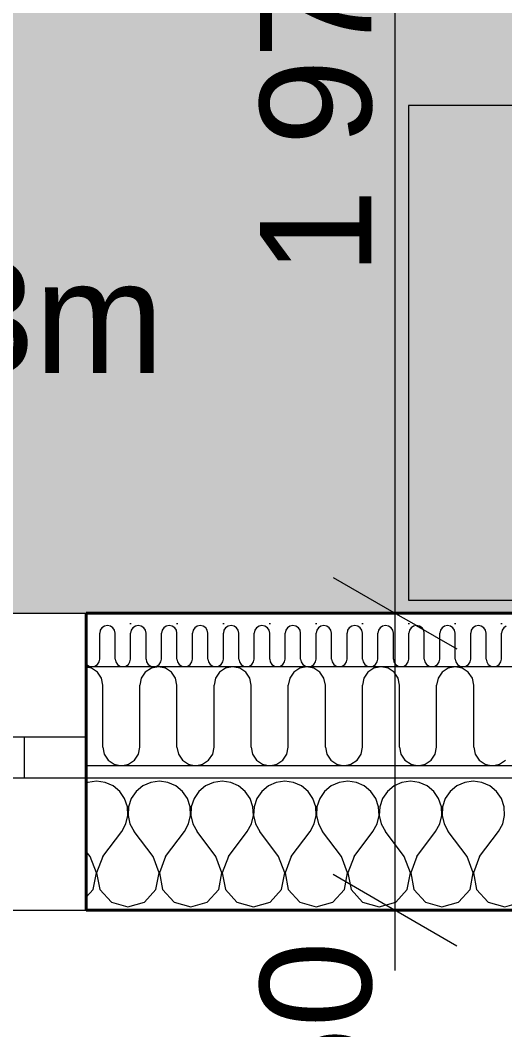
# Model space of a CAD drawing. Header units: millimetres. Extents: x -3100 to 17162, y -19566 to 10100.
# Drawn here: x 12860 to 13448, y -9605 to -8381 of the extents above; entities that cross this region are included whole.
import ezdxf
from ezdxf.enums import TextEntityAlignment as Align

# ---------------------------------------------------------------- set-up
doc = ezdxf.new("R2010")
doc.units = ezdxf.units.MM
doc.header["$MEASUREMENT"] = 0
doc.linetypes.add('Wipeout_Contour', pattern=[1000, 0, -1000])
for name, color, linetype in [('Interiér - sanita a zařízení', 7, 'Continuous'), ('Konstrukce - morfy', 7, 'Continuous'), ('Konstrukce - svislé nosné', 7, 'Continuous'), ('Konstrukce – Dělicí čáry vrstev', 7, 'Continuous'), ('Kóty - SP', 7, 'Continuous'), ('Otvory – Okna', 7, 'Continuous'), ('Výplně – Řezové', 7, 'Continuous'), ('Zóny', 7, 'Continuous')]:
    doc.layers.add(name, color=color, linetype=linetype)
doc.styles.add('GENEROVANÝ_STYL_1', font='Arial.ttf')
doc.dimstyles.new('GENEROVANÝ_STYL__1', dxfattribs={"dimtxt": 134.999996, "dimasz": 114, "dimexe": 0.18, "dimexo": 0.0625, "dimgap": 0, "dimtad": 1, "dimtih": 1, "dimtoh": 1, "dimdec": 0, "dimzin": 0, "dimdsep": 46, "dimtxsty": 'GENEROVANÝ_STYL_1', "dimblk": 'ARROWHEAD_2', "dimblk1": 'ARROWHEAD_2', "dimblk2": 'ARROWHEAD_2', "dimcen": 0.09, "dimse1": 1, "dimse2": 1, "dimclrd": 256, "dimclre": 256, "dimclrt": 256, "dimazin": 0, "dimtfac": 1, "dimtdec": 4, "dimtmove": 0, "dimatfit": 3, "dimfxl": 1, "dimtolj": 1, "dimtzin": 0, "dimarcsym": 0})
doc.dimstyles.new('GENEROVANÝ_STYL__2', dxfattribs={"dimtxt": 134.999996, "dimasz": 114, "dimexe": 0.18, "dimexo": 0.0625, "dimgap": 0, "dimtad": 1, "dimdec": 0, "dimzin": 0, "dimdsep": 46, "dimtxsty": 'GENEROVANÝ_STYL_1', "dimblk": 'ARROWHEAD_2', "dimblk1": 'ARROWHEAD_2', "dimblk2": 'ARROWHEAD_2', "dimcen": 0.09, "dimse1": 1, "dimse2": 1, "dimclrd": 256, "dimclre": 256, "dimclrt": 256, "dimazin": 0, "dimtfac": 1, "dimtdec": 4, "dimtmove": 0, "dimatfit": 3, "dimfxl": 1, "dimtolj": 1, "dimtzin": 0, "dimarcsym": 0})
doc.dimstyles.new('GENEROVANÝ_STYL__3', dxfattribs={"dimtxt": 134.999996, "dimasz": 114, "dimexe": 0.18, "dimexo": 0.0625, "dimgap": 0, "dimtad": 1, "dimdec": 0, "dimzin": 0, "dimdsep": 46, "dimtxsty": 'GENEROVANÝ_STYL_1', "dimblk": 'ARROWHEAD_2', "dimblk1": 'ARROWHEAD_2', "dimblk2": 'ARROWHEAD_2', "dimcen": 0.09, "dimse1": 1, "dimse2": 1, "dimclrd": 256, "dimclre": 256, "dimclrt": 256, "dimazin": 0, "dimtfac": 1, "dimtdec": 4, "dimtmove": 2, "dimatfit": 3, "dimfxl": 1, "dimtolj": 1, "dimtzin": 0, "dimarcsym": 0})
pattern_1 = [(0, (0, 0), (0, 56.25), [0, -56.25])]

# ---------------------------------------------------------------- blocks, each defined once
blk = doc.blocks.new('Technická místnost_1.02_2', base_point=(13775.8, -6808.8))
at = {"layer": 'Zóny', "linetype": 'Continuous', "lineweight": 0, "true_color": 0xffffff}
blk.add_hatch(color=7, dxfattribs=at).paths.add_polyline_path([(12000, -9100), (14100, -9100), (14100, -7130), (12000, -7130)])
blk = doc.blocks.new('Pračka 27_3')
at = {"layer": 'Interiér - sanita a zařízení', "color": 253, "linetype": 'Continuous', "lineweight": 13, "true_color": 0xa8a8a8, "flags": 128}
blk.add_lwpolyline([(-300, 0), (-300, -769), (300, -769), (300, 0)], close=True, dxfattribs=at)
at = {"layer": 'Interiér - sanita a zařízení', "color": 146, "lineweight": 13, "true_color": 0x1a4f6e, "style": 'GENEROVANÝ_STYL_1'}
blk.add_attdef('stDisplayText', text='', height=120, rotation=90, dxfattribs=at).set_placement((0, -385.7), align=Align.MIDDLE_CENTER)
blk = doc.blocks.new('*X100')
at = {"layer": 'Výplně – Řezové', "color": 53, "linetype": 'Continuous', "lineweight": 13, "true_color": 0xeccf4f}
for p, q in [((12957, -9120.8), (12956.3, -9124.4)), ((12959, -9117.7), (12957, -9120.8)), ((12962, -9115.7), (12959, -9117.7)), ((12965.6, -9115), (12962, -9115.7)), ((12969.2, -9115.7), (12965.6, -9115)), ((12972.3, -9117.7), (12969.2, -9115.7)), ((12974.3, -9120.8), (12972.3, -9117.7)), ((12975, -9124.4), (12974.3, -9120.8)), ((12994.5, -9120.8), (12993.8, -9124.4)), ((12996.5, -9117.7), (12994.5, -9120.8)), ((12999.5, -9115.7), (12996.5, -9117.7)), ((13003.1, -9115), (12999.5, -9115.7)), ((13006.7, -9115.7), (13003.1, -9115)), ((13009.8, -9117.7), (13006.7, -9115.7)), ((13011.8, -9120.8), (13009.8, -9117.7)), ((13012.5, -9124.4), (13011.8, -9120.8)), ((13032, -9120.8), (13031.3, -9124.4)), ((13034, -9117.7), (13032, -9120.8)), ((13037, -9115.7), (13034, -9117.7)), ((13040.6, -9115), (13037, -9115.7)), ((13044.2, -9115.7), (13040.6, -9115)), ((13047.3, -9117.7), (13044.2, -9115.7)), ((13049.3, -9120.8), (13047.3, -9117.7)), ((13050, -9124.4), (13049.3, -9120.8)), ((13069.5, -9120.8), (13068.8, -9124.4)), ((13071.5, -9117.7), (13069.5, -9120.8)), ((13074.5, -9115.7), (13071.5, -9117.7)), ((13078.1, -9115), (13074.5, -9115.7)), ((13081.7, -9115.7), (13078.1, -9115)), ((13084.8, -9117.7), (13081.7, -9115.7)), ((13086.8, -9120.8), (13084.8, -9117.7)), ((13087.5, -9124.4), (13086.8, -9120.8)), ((13107, -9120.8), (13106.3, -9124.4)), ((13109, -9117.7), (13107, -9120.8)), ((13112, -9115.7), (13109, -9117.7)), ((13115.6, -9115), (13112, -9115.7)), ((13119.2, -9115.7), (13115.6, -9115)), ((13122.3, -9117.7), (13119.2, -9115.7)), ((13124.3, -9120.8), (13122.3, -9117.7)), ((13125, -9124.4), (13124.3, -9120.8)), ((13144.5, -9120.8), (13143.8, -9124.4)), ((13146.5, -9117.7), (13144.5, -9120.8)), ((13149.5, -9115.7), (13146.5, -9117.7)), ((13153.1, -9115), (13149.5, -9115.7)), ((13156.7, -9115.7), (13153.1, -9115)), ((13159.8, -9117.7), (13156.7, -9115.7)), ((13161.8, -9120.8), (13159.8, -9117.7)), ((13162.5, -9124.4), (13161.8, -9120.8)), ((13182, -9120.8), (13181.3, -9124.4)), ((13184, -9117.7), (13182, -9120.8)), ((13187, -9115.7), (13184, -9117.7)), ((13190.6, -9115), (13187, -9115.7)), ((13194.2, -9115.7), (13190.6, -9115)), ((13197.3, -9117.7), (13194.2, -9115.7)), ((13199.3, -9120.8), (13197.3, -9117.7)), ((13200, -9124.4), (13199.3, -9120.8)), ((13219.5, -9120.8), (13218.8, -9124.4)), ((13221.5, -9117.7), (13219.5, -9120.8)), ((13224.5, -9115.7), (13221.5, -9117.7)), ((13228.1, -9115), (13224.5, -9115.7)), ((13231.7, -9115.7), (13228.1, -9115)), ((13234.8, -9117.7), (13231.7, -9115.7)), ((13236.8, -9120.8), (13234.8, -9117.7)), ((13237.5, -9124.4), (13236.8, -9120.8)), ((13257, -9120.8), (13256.3, -9124.4)), ((13259, -9117.7), (13257, -9120.8)), ((13262, -9115.7), (13259, -9117.7)), ((13265.6, -9115), (13262, -9115.7)), ((13269.2, -9115.7), (13265.6, -9115)), ((13272.3, -9117.7), (13269.2, -9115.7)), ((13274.3, -9120.8), (13272.3, -9117.7)), ((13275, -9124.4), (13274.3, -9120.8)), ((13294.5, -9120.8), (13293.8, -9124.4)), ((13296.5, -9117.7), (13294.5, -9120.8)), ((13299.5, -9115.7), (13296.5, -9117.7)), ((13303.1, -9115), (13299.5, -9115.7)), ((13306.7, -9115.7), (13303.1, -9115)), ((13309.8, -9117.7), (13306.7, -9115.7)), ((13311.8, -9120.8), (13309.8, -9117.7)), ((13312.5, -9124.4), (13311.8, -9120.8)), ((13332, -9120.8), (13331.3, -9124.4)), ((13334, -9117.7), (13332, -9120.8)), ((13337, -9115.7), (13334, -9117.7)), ((13340.6, -9115), (13337, -9115.7)), ((13344.2, -9115.7), (13340.6, -9115)), ((13347.3, -9117.7), (13344.2, -9115.7)), ((13349.3, -9120.8), (13347.3, -9117.7)), ((13350, -9124.4), (13349.3, -9120.8)), ((13369.5, -9120.8), (13368.8, -9124.4)), ((13371.5, -9117.7), (13369.5, -9120.8)), ((13374.5, -9115.7), (13371.5, -9117.7)), ((13378.1, -9115), (13374.5, -9115.7)), ((13381.7, -9115.7), (13378.1, -9115)), ((13384.8, -9117.7), (13381.7, -9115.7)), ((13386.8, -9120.8), (13384.8, -9117.7)), ((13387.5, -9124.4), (13386.8, -9120.8)), ((13407, -9120.8), (13406.3, -9124.4)), ((13409, -9117.7), (13407, -9120.8)), ((13412, -9115.7), (13409, -9117.7)), ((13415.6, -9115), (13412, -9115.7)), ((13419.2, -9115.7), (13415.6, -9115)), ((13422.3, -9117.7), (13419.2, -9115.7)), ((13424.3, -9120.8), (13422.3, -9117.7)), ((13425, -9124.4), (13424.3, -9120.8)), ((13444.5, -9120.8), (13443.8, -9124.4)), ((13446.5, -9117.7), (13444.5, -9120.8)), ((13449.5, -9115.7), (13446.5, -9117.7)), ((12956.3, -9155.6), (12956.3, -9124.4)), ((12975, -9155.6), (12975, -9124.4)), ((12993.8, -9155.6), (12993.8, -9124.4)), ((13012.5, -9155.6), (13012.5, -9124.4)), ((13031.3, -9155.6), (13031.3, -9124.4)), ((13050, -9155.6), (13050, -9124.4)), ((13068.8, -9155.6), (13068.8, -9124.4)), ((13087.5, -9155.6), (13087.5, -9124.4)), ((13106.3, -9155.6), (13106.3, -9124.4)), ((13125, -9155.6), (13125, -9124.4)), ((13143.8, -9155.6), (13143.8, -9124.4)), ((13162.5, -9155.6), (13162.5, -9124.4)), ((13181.3, -9155.6), (13181.3, -9124.4)), ((13200, -9155.6), (13200, -9124.4)), ((13218.8, -9155.6), (13218.8, -9124.4)), ((13237.5, -9155.6), (13237.5, -9124.4)), ((13256.3, -9155.6), (13256.3, -9124.4)), ((13275, -9155.6), (13275, -9124.4)), ((13293.8, -9155.6), (13293.8, -9124.4)), ((13312.5, -9155.6), (13312.5, -9124.4)), ((13331.3, -9155.6), (13331.3, -9124.4)), ((13350, -9155.6), (13350, -9124.4)), ((13368.8, -9155.6), (13368.8, -9124.4)), ((13387.5, -9155.6), (13387.5, -9124.4)), ((13406.3, -9155.6), (13406.3, -9124.4)), ((13425, -9155.6), (13425, -9124.4)), ((13443.8, -9155.6), (13443.8, -9124.4)), ((12955.5, -9159.2), (12956.3, -9155.6)), ((12975, -9155.6), (12975.7, -9159.2)), ((12993, -9159.2), (12993.8, -9155.6)), ((13012.5, -9155.6), (13013.2, -9159.2)), ((13030.5, -9159.2), (13031.3, -9155.6)), ((13050, -9155.6), (13050.7, -9159.2)), ((13068, -9159.2), (13068.8, -9155.6)), ((13087.5, -9155.6), (13088.2, -9159.2)), ((13105.5, -9159.2), (13106.3, -9155.6)), ((13125, -9155.6), (13125.7, -9159.2)), ((13143, -9159.2), (13143.8, -9155.6)), ((13162.5, -9155.6), (13163.2, -9159.2)), ((13180.5, -9159.2), (13181.3, -9155.6)), ((13200, -9155.6), (13200.7, -9159.2)), ((13218, -9159.2), (13218.8, -9155.6)), ((13237.5, -9155.6), (13238.2, -9159.2)), ((13255.5, -9159.2), (13256.3, -9155.6)), ((13275, -9155.6), (13275.7, -9159.2)), ((13293, -9159.2), (13293.8, -9155.6)), ((13312.5, -9155.6), (13313.2, -9159.2)), ((13330.5, -9159.2), (13331.3, -9155.6)), ((13350, -9155.6), (13350.7, -9159.2)), ((13368, -9159.2), (13368.8, -9155.6)), ((13387.5, -9155.6), (13388.2, -9159.2)), ((13405.5, -9159.2), (13406.3, -9155.6)), ((13425, -9155.6), (13425.7, -9159.2)), ((13443, -9159.2), (13443.8, -9155.6)), ((12940, -9161.9), (12940.2, -9162.3)), ((12940.2, -9162.3), (12943.3, -9164.3)), ((12943.3, -9164.3), (12946.9, -9165)), ((12946.9, -9165), (12950.5, -9164.3)), ((12950.5, -9164.3), (12953.5, -9162.3)), ((12953.5, -9162.3), (12955.5, -9159.2)), ((12975.7, -9159.2), (12977.7, -9162.3)), ((12977.7, -9162.3), (12980.8, -9164.3)), ((12980.8, -9164.3), (12984.4, -9165)), ((12984.4, -9165), (12988, -9164.3)), ((12988, -9164.3), (12991, -9162.3)), ((12991, -9162.3), (12993, -9159.2)), ((13013.2, -9159.2), (13015.2, -9162.3)), ((13015.2, -9162.3), (13018.3, -9164.3)), ((13018.3, -9164.3), (13021.9, -9165)), ((13021.9, -9165), (13025.5, -9164.3)), ((13025.5, -9164.3), (13028.5, -9162.3)), ((13028.5, -9162.3), (13030.5, -9159.2)), ((13050.7, -9159.2), (13052.7, -9162.3)), ((13052.7, -9162.3), (13055.8, -9164.3)), ((13055.8, -9164.3), (13059.4, -9165)), ((13059.4, -9165), (13063, -9164.3)), ((13063, -9164.3), (13066, -9162.3)), ((13066, -9162.3), (13068, -9159.2)), ((13088.2, -9159.2), (13090.2, -9162.3)), ((13090.2, -9162.3), (13093.3, -9164.3)), ((13093.3, -9164.3), (13096.9, -9165)), ((13096.9, -9165), (13100.5, -9164.3)), ((13100.5, -9164.3), (13103.5, -9162.3)), ((13103.5, -9162.3), (13105.5, -9159.2)), ((13125.7, -9159.2), (13127.7, -9162.3)), ((13127.7, -9162.3), (13130.8, -9164.3)), ((13130.8, -9164.3), (13134.4, -9165)), ((13134.4, -9165), (13138, -9164.3)), ((13138, -9164.3), (13141, -9162.3)), ((13141, -9162.3), (13143, -9159.2)), ((13163.2, -9159.2), (13165.2, -9162.3)), ((13165.2, -9162.3), (13168.3, -9164.3)), ((13168.3, -9164.3), (13171.9, -9165)), ((13171.9, -9165), (13175.5, -9164.3)), ((13175.5, -9164.3), (13178.5, -9162.3)), ((13178.5, -9162.3), (13180.5, -9159.2)), ((13200.7, -9159.2), (13202.7, -9162.3)), ((13202.7, -9162.3), (13205.8, -9164.3)), ((13205.8, -9164.3), (13209.4, -9165)), ((13209.4, -9165), (13213, -9164.3)), ((13213, -9164.3), (13216, -9162.3)), ((13216, -9162.3), (13218, -9159.2)), ((13238.2, -9159.2), (13240.2, -9162.3)), ((13240.2, -9162.3), (13243.3, -9164.3)), ((13243.3, -9164.3), (13246.9, -9165)), ((13246.9, -9165), (13250.5, -9164.3)), ((13250.5, -9164.3), (13253.5, -9162.3)), ((13253.5, -9162.3), (13255.5, -9159.2)), ((13275.7, -9159.2), (13277.7, -9162.3)), ((13277.7, -9162.3), (13280.8, -9164.3)), ((13280.8, -9164.3), (13284.4, -9165)), ((13284.4, -9165), (13288, -9164.3)), ((13288, -9164.3), (13291, -9162.3)), ((13291, -9162.3), (13293, -9159.2)), ((13313.2, -9159.2), (13315.2, -9162.3)), ((13315.2, -9162.3), (13318.3, -9164.3)), ((13318.3, -9164.3), (13321.9, -9165)), ((13321.9, -9165), (13325.5, -9164.3)), ((13325.5, -9164.3), (13328.5, -9162.3)), ((13328.5, -9162.3), (13330.5, -9159.2)), ((13350.7, -9159.2), (13352.7, -9162.3)), ((13352.7, -9162.3), (13355.8, -9164.3)), ((13355.8, -9164.3), (13359.4, -9165)), ((13359.4, -9165), (13363, -9164.3)), ((13363, -9164.3), (13366, -9162.3)), ((13366, -9162.3), (13368, -9159.2)), ((13388.2, -9159.2), (13390.2, -9162.3)), ((13390.2, -9162.3), (13393.3, -9164.3)), ((13393.3, -9164.3), (13396.9, -9165)), ((13396.9, -9165), (13400.5, -9164.3)), ((13400.5, -9164.3), (13403.5, -9162.3)), ((13403.5, -9162.3), (13405.5, -9159.2)), ((13425.7, -9159.2), (13427.7, -9162.3)), ((13427.7, -9162.3), (13430.8, -9164.3)), ((13430.8, -9164.3), (13434.4, -9165)), ((13434.4, -9165), (13438, -9164.3)), ((13438, -9164.3), (13441, -9162.3)), ((13441, -9162.3), (13443, -9159.2))]:
    blk.add_line(p, q, dxfattribs=at)
blk = doc.blocks.new('*X103')
at = {"layer": 'Výplně – Řezové', "color": 53, "linetype": 'Continuous', "lineweight": 13, "true_color": 0xeccf4f}
for p, q in [((12946.1, -9166.7), (12940, -9165.5)), ((12953.4, -9171.6), (12946.1, -9166.7)), ((13018.9, -9166.7), (13011.6, -9171.6)), ((13027.5, -9165), (13018.9, -9166.7)), ((13036.1, -9166.7), (13027.5, -9165)), ((13043.4, -9171.6), (13036.1, -9166.7)), ((13108.9, -9166.7), (13101.6, -9171.6)), ((13117.5, -9165), (13108.9, -9166.7)), ((13126.1, -9166.7), (13117.5, -9165)), ((13133.4, -9171.6), (13126.1, -9166.7)), ((13198.9, -9166.7), (13191.6, -9171.6)), ((13207.5, -9165), (13198.9, -9166.7)), ((13216.1, -9166.7), (13207.5, -9165)), ((13223.4, -9171.6), (13216.1, -9166.7)), ((13288.9, -9166.7), (13281.6, -9171.6)), ((13297.5, -9165), (13288.9, -9166.7)), ((13306.1, -9166.7), (13297.5, -9165)), ((13313.4, -9171.6), (13306.1, -9166.7)), ((13378.9, -9166.7), (13371.6, -9171.6)), ((13387.5, -9165), (13378.9, -9166.7)), ((13396.1, -9166.7), (13387.5, -9165)), ((13403.4, -9171.6), (13396.1, -9166.7)), ((12958.3, -9178.9), (12953.4, -9171.6)), ((12960, -9187.5), (12958.3, -9178.9)), ((13006.7, -9178.9), (13005, -9187.5)), ((13011.6, -9171.6), (13006.7, -9178.9)), ((13048.3, -9178.9), (13043.4, -9171.6)), ((13050, -9187.5), (13048.3, -9178.9)), ((13096.7, -9178.9), (13095, -9187.5)), ((13101.6, -9171.6), (13096.7, -9178.9)), ((13138.3, -9178.9), (13133.4, -9171.6)), ((13140, -9187.5), (13138.3, -9178.9)), ((13186.7, -9178.9), (13185, -9187.5)), ((13191.6, -9171.6), (13186.7, -9178.9)), ((13228.3, -9178.9), (13223.4, -9171.6)), ((13230, -9187.5), (13228.3, -9178.9)), ((13276.7, -9178.9), (13275, -9187.5)), ((13281.6, -9171.6), (13276.7, -9178.9)), ((13318.3, -9178.9), (13313.4, -9171.6)), ((13320, -9187.5), (13318.3, -9178.9)), ((13366.7, -9178.9), (13365, -9187.5)), ((13371.6, -9171.6), (13366.7, -9178.9)), ((13408.3, -9178.9), (13403.4, -9171.6)), ((13410, -9187.5), (13408.3, -9178.9)), ((12960, -9262.5), (12960, -9187.5)), ((13005, -9262.5), (13005, -9187.5)), ((13050, -9262.5), (13050, -9187.5)), ((13095, -9262.5), (13095, -9187.5)), ((13140, -9262.5), (13140, -9187.5)), ((13185, -9262.5), (13185, -9187.5)), ((13230, -9262.5), (13230, -9187.5)), ((13275, -9262.5), (13275, -9187.5)), ((13320, -9262.5), (13320, -9187.5)), ((13365, -9262.5), (13365, -9187.5)), ((13410, -9262.5), (13410, -9187.5)), ((12960, -9262.5), (12961.7, -9271.1)), ((13003.3, -9271.1), (13005, -9262.5)), ((13050, -9262.5), (13051.7, -9271.1)), ((13093.3, -9271.1), (13095, -9262.5)), ((13140, -9262.5), (13141.7, -9271.1)), ((13183.3, -9271.1), (13185, -9262.5)), ((13230, -9262.5), (13231.7, -9271.1)), ((13273.3, -9271.1), (13275, -9262.5)), ((13320, -9262.5), (13321.7, -9271.1)), ((13363.3, -9271.1), (13365, -9262.5)), ((13410, -9262.5), (13411.7, -9271.1)), ((12961.7, -9271.1), (12966.6, -9278.4)), ((12966.6, -9278.4), (12973.9, -9283.3)), ((12991.1, -9283.3), (12998.4, -9278.4)), ((12998.4, -9278.4), (13003.3, -9271.1)), ((13051.7, -9271.1), (13056.6, -9278.4)), ((13056.6, -9278.4), (13063.9, -9283.3)), ((13081.1, -9283.3), (13088.4, -9278.4)), ((13088.4, -9278.4), (13093.3, -9271.1)), ((13141.7, -9271.1), (13146.6, -9278.4)), ((13146.6, -9278.4), (13153.9, -9283.3)), ((13171.1, -9283.3), (13178.4, -9278.4)), ((13178.4, -9278.4), (13183.3, -9271.1)), ((13231.7, -9271.1), (13236.6, -9278.4)), ((13236.6, -9278.4), (13243.9, -9283.3)), ((13261.1, -9283.3), (13268.4, -9278.4)), ((13268.4, -9278.4), (13273.3, -9271.1)), ((13321.7, -9271.1), (13326.6, -9278.4)), ((13326.6, -9278.4), (13333.9, -9283.3)), ((13351.1, -9283.3), (13358.4, -9278.4)), ((13358.4, -9278.4), (13363.3, -9271.1)), ((13411.7, -9271.1), (13416.6, -9278.4)), ((13416.6, -9278.4), (13423.9, -9283.3)), ((13441.1, -9283.3), (13448.4, -9278.4)), ((12973.9, -9283.3), (12982.5, -9285)), ((12982.5, -9285), (12991.1, -9283.3)), ((13063.9, -9283.3), (13072.5, -9285)), ((13072.5, -9285), (13081.1, -9283.3)), ((13153.9, -9283.3), (13162.5, -9285)), ((13162.5, -9285), (13171.1, -9283.3)), ((13243.9, -9283.3), (13252.5, -9285)), ((13252.5, -9285), (13261.1, -9283.3)), ((13333.9, -9283.3), (13342.5, -9285)), ((13342.5, -9285), (13351.1, -9283.3)), ((13423.9, -9283.3), (13432.5, -9285)), ((13432.5, -9285), (13441.1, -9283.3))]:
    blk.add_line(p, q, dxfattribs=at)
blk = doc.blocks.new('*X106')
at = {"layer": 'Výplně – Řezové', "color": 53, "linetype": 'Continuous', "lineweight": 13, "true_color": 0xeccf4f}
for p, q in [((12952.4, -9303.8), (12942, -9305.3)), ((12962.8, -9305.3), (12952.4, -9303.8)), ((13028.6, -9303.8), (13018.2, -9305.3)), ((13039, -9305.3), (13028.6, -9303.8)), ((13104.8, -9303.8), (13094.4, -9305.3)), ((13115.2, -9305.3), (13104.8, -9303.8)), ((13181, -9303.8), (13170.5, -9305.3)), ((13191.4, -9305.3), (13181, -9303.8)), ((13257.1, -9303.8), (13246.7, -9305.3)), ((13267.6, -9305.3), (13257.1, -9303.8)), ((13333.3, -9303.8), (13322.9, -9305.3)), ((13343.7, -9305.3), (13333.3, -9303.8)), ((13409.5, -9303.8), (13399.1, -9305.3)), ((13419.9, -9305.3), (13409.5, -9303.8)), ((12942, -9305.3), (12940, -9306.1)), ((12972.4, -9309.5), (12962.8, -9305.3)), ((12980.5, -9316.2), (12972.4, -9309.5)), ((12986.5, -9324.9), (12980.5, -9316.2)), ((13000.5, -9316.2), (12994.5, -9324.9)), ((13008.5, -9309.5), (13000.5, -9316.2)), ((13018.2, -9305.3), (13008.5, -9309.5)), ((13048.6, -9309.5), (13039, -9305.3)), ((13056.7, -9316.2), (13048.6, -9309.5)), ((13062.6, -9324.9), (13056.7, -9316.2)), ((13076.6, -9316.2), (13070.7, -9324.9)), ((13084.7, -9309.5), (13076.6, -9316.2)), ((13094.4, -9305.3), (13084.7, -9309.5)), ((13124.8, -9309.5), (13115.2, -9305.3)), ((13132.9, -9316.2), (13124.8, -9309.5)), ((13138.8, -9324.9), (13132.9, -9316.2)), ((13152.8, -9316.2), (13146.9, -9324.9)), ((13160.9, -9309.5), (13152.8, -9316.2)), ((13170.5, -9305.3), (13160.9, -9309.5)), ((13201, -9309.5), (13191.4, -9305.3)), ((13209.1, -9316.2), (13201, -9309.5)), ((13215, -9324.9), (13209.1, -9316.2)), ((13229, -9316.2), (13223.1, -9324.9)), ((13237.1, -9309.5), (13229, -9316.2)), ((13246.7, -9305.3), (13237.1, -9309.5)), ((13277.2, -9309.5), (13267.6, -9305.3)), ((13285.3, -9316.2), (13277.2, -9309.5)), ((13291.2, -9324.9), (13285.3, -9316.2)), ((13305.2, -9316.2), (13299.3, -9324.9)), ((13313.3, -9309.5), (13305.2, -9316.2)), ((13322.9, -9305.3), (13313.3, -9309.5)), ((13353.4, -9309.5), (13343.7, -9305.3)), ((13361.5, -9316.2), (13353.4, -9309.5)), ((13367.4, -9324.9), (13361.5, -9316.2)), ((13381.4, -9316.2), (13375.5, -9324.9)), ((13389.5, -9309.5), (13381.4, -9316.2)), ((13399.1, -9305.3), (13389.5, -9309.5)), ((13429.6, -9309.5), (13419.9, -9305.3)), ((13437.6, -9316.2), (13429.6, -9309.5)), ((13443.6, -9324.9), (13437.6, -9316.2)), ((12989.8, -9334.8), (12986.5, -9324.9)), ((12994.5, -9324.9), (12991.1, -9334.8)), ((13066, -9334.8), (13062.6, -9324.9)), ((13070.7, -9324.9), (13067.3, -9334.8)), ((13142.2, -9334.8), (13138.8, -9324.9)), ((13146.9, -9324.9), (13143.5, -9334.8)), ((13218.4, -9334.8), (13215, -9324.9)), ((13223.1, -9324.9), (13219.7, -9334.8)), ((13294.6, -9334.8), (13291.2, -9324.9)), ((13299.3, -9324.9), (13295.9, -9334.8)), ((13370.8, -9334.8), (13367.4, -9324.9)), ((13375.5, -9324.9), (13372.1, -9334.8)), ((13447, -9334.8), (13443.6, -9324.9)), ((12990.3, -9345.3), (12989.8, -9334.8)), ((12991.1, -9334.8), (12990.6, -9345.3)), ((13066.5, -9345.3), (13066, -9334.8)), ((13067.3, -9334.8), (13066.8, -9345.3)), ((13142.7, -9345.3), (13142.2, -9334.8)), ((13143.5, -9334.8), (13143, -9345.3)), ((13218.9, -9345.3), (13218.4, -9334.8)), ((13219.7, -9334.8), (13219.2, -9345.3)), ((13295.1, -9345.3), (13294.6, -9334.8)), ((13295.9, -9334.8), (13295.4, -9345.3)), ((13371.3, -9345.3), (13370.8, -9334.8)), ((13372.1, -9334.8), (13371.6, -9345.3)), ((13447.5, -9345.3), (13447, -9334.8)), ((12987.9, -9355.6), (12990.3, -9345.3)), ((12990.6, -9345.3), (12993, -9355.6)), ((13064.1, -9355.6), (13066.5, -9345.3)), ((13066.8, -9345.3), (13069.2, -9355.6)), ((13140.3, -9355.6), (13142.7, -9345.3)), ((13143, -9345.3), (13145.4, -9355.6)), ((13216.5, -9355.6), (13218.9, -9345.3)), ((13219.2, -9345.3), (13221.6, -9355.6)), ((13292.7, -9355.6), (13295.1, -9345.3)), ((13295.4, -9345.3), (13297.8, -9355.6)), ((13368.9, -9355.6), (13371.3, -9345.3)), ((13371.6, -9345.3), (13374, -9355.6)), ((13445.1, -9355.6), (13447.5, -9345.3)), ((12960, -9395.2), (12982.9, -9364.8)), ((12982.9, -9364.8), (12987.9, -9355.6)), ((12993, -9355.6), (12998.1, -9364.8)), ((13021, -9395.2), (12998.1, -9364.8)), ((13036.2, -9395.2), (13059, -9364.8)), ((13059, -9364.8), (13064.1, -9355.6)), ((13069.2, -9355.6), (13074.3, -9364.8)), ((13097.1, -9395.2), (13074.3, -9364.8)), ((13112.4, -9395.2), (13135.2, -9364.8)), ((13135.2, -9364.8), (13140.3, -9355.6)), ((13145.4, -9355.6), (13150.5, -9364.8)), ((13173.3, -9395.2), (13150.5, -9364.8)), ((13188.6, -9395.2), (13211.4, -9364.8)), ((13211.4, -9364.8), (13216.5, -9355.6)), ((13221.6, -9355.6), (13226.7, -9364.8)), ((13249.5, -9395.2), (13226.7, -9364.8)), ((13264.8, -9395.2), (13287.6, -9364.8)), ((13287.6, -9364.8), (13292.7, -9355.6)), ((13297.8, -9355.6), (13302.9, -9364.8)), ((13325.7, -9395.2), (13302.9, -9364.8)), ((13341, -9395.2), (13363.8, -9364.8)), ((13363.8, -9364.8), (13368.9, -9355.6)), ((13374, -9355.6), (13379, -9364.8)), ((13401.9, -9395.2), (13379, -9364.8)), ((13417.1, -9395.2), (13440, -9364.8)), ((13440, -9364.8), (13445.1, -9355.6)), ((12944.8, -9395.2), (12940, -9388.9)), ((12952.2, -9414.7), (12944.8, -9395.2)), ((12960, -9395.2), (12952.5, -9414.7)), ((13028.4, -9414.7), (13021, -9395.2)), ((13036.2, -9395.2), (13028.7, -9414.7)), ((13104.6, -9414.7), (13097.1, -9395.2)), ((13112.4, -9395.2), (13104.9, -9414.7)), ((13180.8, -9414.7), (13173.3, -9395.2)), ((13188.6, -9395.2), (13181.1, -9414.7)), ((13257, -9414.7), (13249.5, -9395.2)), ((13264.8, -9395.2), (13257.3, -9414.7)), ((13333.2, -9414.7), (13325.7, -9395.2)), ((13341, -9395.2), (13333.5, -9414.7)), ((13409.4, -9414.7), (13401.9, -9395.2)), ((13417.1, -9395.2), (13409.7, -9414.7)), ((12948.4, -9435.1), (12952.2, -9414.7)), ((12952.5, -9414.7), (12956.4, -9435.1)), ((13024.5, -9435.1), (13028.4, -9414.7)), ((13028.7, -9414.7), (13032.6, -9435.1)), ((13100.7, -9435.1), (13104.6, -9414.7)), ((13104.9, -9414.7), (13108.8, -9435.1)), ((13176.9, -9435.1), (13180.8, -9414.7)), ((13181.1, -9414.7), (13185, -9435.1)), ((13253.1, -9435.1), (13257, -9414.7)), ((13257.3, -9414.7), (13261.2, -9435.1)), ((13329.3, -9435.1), (13333.2, -9414.7)), ((13333.5, -9414.7), (13337.4, -9435.1)), ((13405.5, -9435.1), (13409.4, -9414.7)), ((13409.7, -9414.7), (13413.5, -9435.1)), ((12940, -9444.3), (12948.4, -9435.1)), ((12956.4, -9435.1), (12970.4, -9450.5)), ((13010.5, -9450.5), (13024.5, -9435.1)), ((13032.6, -9435.1), (13046.6, -9450.5)), ((13086.7, -9450.5), (13100.7, -9435.1)), ((13108.8, -9435.1), (13122.8, -9450.5)), ((13162.9, -9450.5), (13176.9, -9435.1)), ((13185, -9435.1), (13199, -9450.5)), ((13239.1, -9450.5), (13253.1, -9435.1)), ((13261.2, -9435.1), (13275.2, -9450.5)), ((13315.3, -9450.5), (13329.3, -9435.1)), ((13337.4, -9435.1), (13351.4, -9450.5)), ((13391.5, -9450.5), (13405.5, -9435.1)), ((13413.5, -9435.1), (13427.6, -9450.5)), ((12970.4, -9450.5), (12990.5, -9456.2)), ((12990.5, -9456.2), (13010.5, -9450.5)), ((13046.6, -9450.5), (13066.7, -9456.2)), ((13066.7, -9456.2), (13086.7, -9450.5)), ((13122.8, -9450.5), (13142.9, -9456.2)), ((13142.9, -9456.2), (13162.9, -9450.5)), ((13199, -9450.5), (13219, -9456.2)), ((13219, -9456.2), (13239.1, -9450.5)), ((13275.2, -9450.5), (13295.2, -9456.2)), ((13295.2, -9456.2), (13315.3, -9450.5)), ((13351.4, -9450.5), (13371.4, -9456.2)), ((13371.4, -9456.2), (13391.5, -9450.5)), ((13427.6, -9450.5), (13447.6, -9456.2)), ((13447.6, -9456.2), (13467.6, -9450.5))]:
    blk.add_line(p, q, dxfattribs=at)
blk = doc.blocks.new('Vícekřídlé vodorovné okno 27_5')
at = {"layer": 'Otvory – Okna', "color": 7, "linetype": 'Continuous', "lineweight": 20}
for p, q in [((-300, 150), (300, 150)), ((-225, 0), (225, 0)), ((225, -50), (225, 0)), ((225, 0), (300, 0)), ((225, -50), (-225, -50)), ((300, -50), (225, -50)), ((-300, -210), (300, -210))]:
    blk.add_line(p, q, dxfattribs=at)
at = {"layer": 'Otvory – Okna', "color": 7, "linetype": 'Continuous', "lineweight": 40}
for p, q in [((300, 135), (300, 150)), ((300, 85), (300, 135)), ((300, 0), (300, 85)), ((300, -35), (300, 0)), ((300, -35), (300, 0)), ((300, -50), (300, -35)), ((300, -50), (300, -35)), ((300, -210), (300, -50))]:
    blk.add_line(p, q, dxfattribs=at)
blk = doc.blocks.new('Zeď_5', base_point=(14100, -9100))
at = {"color": 254, "linetype": 'Wipeout_Contour', "lineweight": 0, "ltscale": 65218.688837}
blk.add_wipeout([(12940, -9100), (12940, -9115), (14100, -9115), (14100, -9100)], dxfattribs=at).dxf.layer = 'Výplně – Řezové'
at = {"layer": 'Výplně – Řezové', "linetype": 'Continuous', "lineweight": 13, "true_color": 0xa8a8a8}
h = blk.add_hatch(dxfattribs=at)
h.set_pattern_fill('Sádra', color=253, style=0, pattern_type=2)
h.set_pattern_definition(pattern_1)
h.paths.add_polyline_path([(12940, -9100), (12940, -9115), (14100, -9115), (14100, -9100)])
at = {"layer": 'Konstrukce - svislé nosné', "color": 7, "linetype": 'Continuous', "lineweight": 40, "flags": 128}
blk.add_lwpolyline([(14100, -9100), (12940, -9100)], dxfattribs=at)
at = {"color": 254, "linetype": 'Wipeout_Contour', "lineweight": 0, "ltscale": 65316.683549}
blk.add_wipeout([(12940, -9165), (14115, -9165), (14115, -9115), (12940, -9115)], dxfattribs=at).dxf.layer = 'Výplně – Řezové'
at = {"layer": 'Konstrukce - svislé nosné', "color": 7, "linetype": 'Continuous', "lineweight": 40}
blk.add_line((12940, -9115), (12940, -9100), dxfattribs=at)
at = {"layer": 'Konstrukce - svislé nosné', "color": 7, "lineweight": 40}
blk.add_blockref('*X100', (0, 0), dxfattribs=at)
at = {"color": 254, "linetype": 'Wipeout_Contour', "lineweight": 0, "ltscale": 65591.770712}
blk.add_wipeout([(12940, -9285), (14165, -9285), (14165, -9165), (12940, -9165)], dxfattribs=at).dxf.layer = 'Výplně – Řezové'
at = {"layer": 'Konstrukce - svislé nosné', "color": 7, "linetype": 'Continuous', "lineweight": 40}
for p, q in [((12940, -9165), (12940, -9115)), ((12940, -9250), (12940, -9165))]:
    blk.add_line(p, q, dxfattribs=at)
at = {"layer": 'Konstrukce – Dělicí čáry vrstev', "color": 7, "linetype": 'Continuous', "lineweight": 13}
blk.add_line((14165, -9165), (12940, -9165), dxfattribs=at)
at = {"layer": 'Konstrukce - svislé nosné', "color": 7, "lineweight": 40}
blk.add_blockref('*X103', (0, 0), dxfattribs=at)
at = {"color": 254, "linetype": 'Wipeout_Contour', "lineweight": 0, "ltscale": 65944.821194}
blk.add_wipeout([(12940, -9300), (14285, -9300), (14285, -9285), (12940, -9285)], dxfattribs=at).dxf.layer = 'Výplně – Řezové'
at = {"layer": 'Výplně – Řezové', "linetype": 'Continuous', "lineweight": 13, "true_color": 0xa8a8a8}
h = blk.add_hatch(dxfattribs=at)
h.set_pattern_fill('Sádra', color=253, style=0, pattern_type=2)
h.set_pattern_definition(pattern_1)
h.paths.add_polyline_path([(12940, -9300), (14285, -9300), (14285, -9285), (12940, -9285)])
at = {"layer": 'Konstrukce - svislé nosné', "color": 7, "linetype": 'Continuous', "lineweight": 40}
blk.add_line((12940, -9285), (12940, -9250), dxfattribs=at)
at = {"layer": 'Konstrukce – Dělicí čáry vrstev', "color": 7, "linetype": 'Continuous', "lineweight": 13}
blk.add_line((14165, -9285), (12940, -9285), dxfattribs=at)
at = {"color": 254, "linetype": 'Wipeout_Contour', "lineweight": 0, "ltscale": 66168.559798}
blk.add_wipeout([(12940, -9300), (12940, -9460), (14300, -9460), (14300, -9300)], dxfattribs=at).dxf.layer = 'Výplně – Řezové'
at = {"layer": 'Konstrukce - svislé nosné', "color": 7, "linetype": 'Continuous', "lineweight": 40}
for p, q in [((12940, -9300), (12940, -9285)), ((12940, -9460), (12940, -9300))]:
    blk.add_line(p, q, dxfattribs=at)
at = {"layer": 'Konstrukce - svislé nosné', "color": 7, "linetype": 'Continuous', "lineweight": 40, "flags": 128}
blk.add_lwpolyline([(12940, -9460), (14300, -9460)], dxfattribs=at)
at = {"layer": 'Konstrukce – Dělicí čáry vrstev', "color": 7, "linetype": 'Continuous', "lineweight": 13}
blk.add_line((14285, -9300), (12940, -9300), dxfattribs=at)
at = {"layer": 'Konstrukce - svislé nosné', "color": 7, "lineweight": 40}
blk.add_blockref('*X106', (0, 0), dxfattribs=at)
at = {"layer": 'Otvory – Okna', "color": 11, "linetype": 'Continuous', "lineweight": 20, "true_color": 0xf9716e, "zscale": 1000}
blk.add_blockref('Vícekřídlé vodorovné okno 27_5', (12640, -9250), dxfattribs=at)
blk = doc.blocks.new('*D359')
at = {"layer": 'Kóty - SP', "color": 146, "linetype": 'Continuous', "lineweight": 13, "true_color": 0x1a4f6e}
for p, q in [((12340, -10633), (12340, -10408)), ((12940, -10633), (12940, -10408)), ((12383.3, -10445.5), (12296.7, -10595.5)), ((12983.3, -10445.5), (12896.7, -10595.5)), ((12340, -10520.5), (12940, -10520.5))]:
    blk.add_line(p, q, dxfattribs=at)
at = {"layer": 'Kóty - SP', "color": 146, "lineweight": 13, "true_color": 0x1a4f6e, "insert": (12485.5, -10493.5), "char_height": 135, "attachment_point": 7, "style": 'GENEROVANÝ_STYL_1'}
blk.add_mtext('\\A1;{\\pql;\\fArial|b0|i0|c0|p0;\\W1.000000;600}', dxfattribs=at)
blk = doc.blocks.new('ARROWHEAD_2')
at = {"color": 0, "linetype": 'Continuous', "lineweight": 0}
for p, q in [((-0.378, -0.655), (0.378, 0.655)), ((0, 0), (-1, 0))]:
    blk.add_line(p, q, dxfattribs=at)
blk = doc.blocks.new('*D360')
at = {"layer": 'Kóty - SP', "color": 146, "linetype": 'Continuous', "lineweight": 13, "true_color": 0x1a4f6e}
for p, q in [((12940, -10633), (12940, -10408)), ((14460, -10633), (14460, -10408)), ((12983.3, -10445.5), (12896.7, -10595.5)), ((14416.7, -10595.5), (14503.3, -10445.5)), ((12940, -10520.5), (14460, -10520.5)), ((14460, -10520.5), (14533.3, -10520.5))]:
    blk.add_line(p, q, dxfattribs=at)
at = {"layer": 'Kóty - SP', "color": 146, "lineweight": 13, "true_color": 0x1a4f6e, "insert": (13468.3, -10493.5), "char_height": 135, "attachment_point": 7, "style": 'GENEROVANÝ_STYL_1'}
blk.add_mtext('\\A1;{\\pql;\\fArial|b0|i0|c0|p0;\\W1.000000;1\xa0520}', dxfattribs=at)
blk = doc.blocks.new('*D365')
at = {"layer": 'Kóty - SP', "color": 146, "linetype": 'Continuous', "lineweight": 13, "true_color": 0x1a4f6e}
for p, q in [((11640, -11133), (11640, -10908)), ((14460, -11133), (14460, -10908)), ((11683.3, -10945.5), (11596.7, -11095.5)), ((14416.7, -11095.5), (14503.3, -10945.5)), ((11640, -11020.5), (14460, -11020.5)), ((14460, -11020.5), (14533.3, -11020.5))]:
    blk.add_line(p, q, dxfattribs=at)
at = {"layer": 'Kóty - SP', "color": 146, "lineweight": 13, "true_color": 0x1a4f6e, "insert": (12818.3, -10993.5), "char_height": 135, "attachment_point": 7, "style": 'GENEROVANÝ_STYL_1'}
blk.add_mtext('\\A1;{\\pql;\\fArial|b0|i0|c0|p0;\\W1.000000;2\xa0820}', dxfattribs=at)
blk = doc.blocks.new('*D366')
at = {"layer": 'Kóty - SP', "color": 146, "linetype": 'Continuous', "lineweight": 13, "true_color": 0x1a4f6e}
for p, q in [((-360, -11633), (-360, -11408)), ((14460, -11633), (14460, -11408)), ((-316.7, -11445.5), (-403.3, -11595.5)), ((14416.7, -11595.5), (14503.3, -11445.5)), ((-433.4, -11520.5), (-360, -11520.5)), ((-360, -11520.5), (14460, -11520.5)), ((14460, -11520.5), (14533.3, -11520.5))]:
    blk.add_line(p, q, dxfattribs=at)
at = {"layer": 'Kóty - SP', "color": 146, "lineweight": 13, "true_color": 0x1a4f6e, "insert": (6766.9, -11493.5), "char_height": 135, "attachment_point": 7, "style": 'GENEROVANÝ_STYL_1'}
blk.add_mtext('\\A1;{\\pql;\\fArial|b0|i0|c0|p0;\\W1.000000;14\xa0820}', dxfattribs=at)
blk = doc.blocks.new('*D382')
at = {"layer": 'Kóty - SP', "color": 146, "linetype": 'Continuous', "lineweight": 13, "true_color": 0x1a4f6e}
for p, q in [((13239.6, -9056.7), (13389.6, -9143.3)), ((13427.1, -9100), (13202.1, -9100)), ((13314.6, -9460), (13314.6, -9100)), ((13239.6, -9416.7), (13389.6, -9503.3)), ((13427.1, -9460), (13202.1, -9460)), ((13314.6, -9533.3), (13314.6, -9460))]:
    blk.add_line(p, q, dxfattribs=at)
at = {"layer": 'Kóty - SP', "color": 146, "lineweight": 13, "true_color": 0x1a4f6e, "insert": (13287.6, -9812.3), "char_height": 135, "attachment_point": 7, "rotation": 90, "style": 'GENEROVANÝ_STYL_1'}
blk.add_mtext('\\A1;{\\pql;\\fArial|b0|i0|c0|p0;\\W1.000000;360}', dxfattribs=at)
blk = doc.blocks.new('*D383')
at = {"layer": 'Kóty - SP', "color": 146, "linetype": 'Continuous', "lineweight": 13, "true_color": 0x1a4f6e}
for p, q in [((13239.6, -7086.7), (13389.6, -7173.3)), ((13427.1, -7130), (13202.1, -7130)), ((13314.6, -9100), (13314.6, -7130)), ((13239.6, -9056.7), (13389.6, -9143.3)), ((13427.1, -9100), (13202.1, -9100))]:
    blk.add_line(p, q, dxfattribs=at)
at = {"layer": 'Kóty - SP', "color": 146, "lineweight": 13, "true_color": 0x1a4f6e, "char_height": 135, "attachment_point": 7, "rotation": 90, "style": 'GENEROVANÝ_STYL_1'}
for s, insert in [('\\A1;{\\pql;\\fArial|b0|i0|c0|p0;\\W1.000000;100}', (13287.6, -7559.4)), ('\\A1;{\\pql;\\fArial|b0|i0|c0|p0;\\W1.000000;1\xa0970}', (13287.6, -8690.3))]:
    blk.add_mtext(s, dxfattribs=dict(at, insert=insert))
blk = doc.blocks.new('*D391')
at = {"layer": 'Kóty - SP', "color": 146, "linetype": 'Continuous', "lineweight": 13, "true_color": 0x1a4f6e}
for p, q in [((12000, -8312.5), (12000, -8087.5)), ((14100, -8312.5), (14100, -8087.5)), ((12043.3, -8125), (11956.7, -8275)), ((14143.3, -8125), (14056.7, -8275)), ((11926.7, -8200), (12000, -8200)), ((12000, -8200), (14100, -8200))]:
    blk.add_line(p, q, dxfattribs=at)
at = {"layer": 'Kóty - SP', "color": 146, "lineweight": 13, "true_color": 0x1a4f6e, "insert": (12818.3, -8173), "char_height": 135, "attachment_point": 7, "style": 'GENEROVANÝ_STYL_1'}
blk.add_mtext('\\A1;{\\pql;\\fArial|b0|i0|c0|p0;\\W1.000000;2\xa0100}', dxfattribs=at)

msp = doc.modelspace()

# ---------------------------------------------------------------- linework, layer by layer
at = {"layer": 'Zóny', "color": 7, "linetype": 'Continuous', "lineweight": 0, "true_color": 0xffffff, "flags": 128}
msp.add_lwpolyline([(12000, -9100), (14100, -9100), (14100, -7130), (12000, -7130)], close=True, dxfattribs=at)

# ---------------------------------------------------------------- block references
at = {"layer": 'Interiér - sanita a zařízení', "color": 146, "linetype": 'Continuous', "lineweight": 13, "true_color": 0x1a4f6e, "zscale": 1000, "rotation": 270}
msp.add_blockref('Pračka 27_3', (14100, -8784.3), dxfattribs=at)
at = {"layer": 'Zóny', "color": 7, "linetype": 'Continuous', "lineweight": 20}
msp.add_blockref('Technická místnost_1.02_2', (13775.8, -6808.8), dxfattribs=at)

# ---------------------------------------------------------------- texts
at = {"layer": 'Konstrukce - morfy', "color": 7, "linetype": 'Continuous', "lineweight": 13, "insert": (12211.6, -8833.7), "char_height": 135, "attachment_point": 7, "style": 'GENEROVANÝ_STYL_1'}
msp.add_mtext('\\A1;{\\pql;\\fArial|b0|i0|c0|p0;\\W1.000000;s.v.=2,3m}', dxfattribs=at)

# ---------------------------------------------------------------- dimensions: what is measured, and where the dimension line sits
at = {"layer": 'Kóty - SP', "color": 146, "linetype": 'Continuous', "lineweight": 13, "true_color": 0x1a4f6e}
dim = msp.add_linear_dim(base=(14100, -8200), p1=(12000, -8700), p2=(14100, -850), dimstyle='GENEROVANÝ_STYL__1', dxfattribs=at)
dim.commit()
dim.dimension.update_dxf_attribs({"geometry": '*D391', "text_midpoint": (13056.8, -8105.5), "dimtype": 160})

# ---------------------------------------------------------------- next in the draw order: block references
at = {"layer": 'Konstrukce - svislé nosné', "color": 7, "lineweight": 40}
msp.add_blockref('Zeď_5', (14100, -9100), dxfattribs=at)

# ---------------------------------------------------------------- next in the draw order: dimensions: what is measured, and where the dimension line sits
at = {"layer": 'Kóty - SP', "color": 146, "linetype": 'Continuous', "lineweight": 13, "true_color": 0x1a4f6e}
for base, p1, p2, picture, middle in [((14460, -11520.5), (-360, -760), (14460, -9460), '*D366', (7058.3, -11426)), ((14460, -11020.5), (11640, -9460), (14460, -9460), '*D365', (13056.8, -10926)), ((12940, -10520.5), (12340, -9460), (12940, -9460), '*D359', (12644.5, -10426)), ((14460, -10520.5), (12940, -9460), (14460, -9460), '*D360', (13706.8, -10426))]:
    dim = msp.add_linear_dim(base=base, p1=p1, p2=p2, dimstyle='GENEROVANÝ_STYL__1', dxfattribs=at)
    dim.commit()
    dim.dimension.update_dxf_attribs({"geometry": picture, "text_midpoint": middle, "dimtype": 160})
for base, p1, p2, dimstyle, picture, middle in [((13314.6, -7130), (13050, -9100), (13050, -7130), 'GENEROVANÝ_STYL__3', '*D383', (13220.1, -8451.9)), ((13314.6, -9100), (13050, -9460), (13050, -9100), 'GENEROVANÝ_STYL__2', '*D382', (13220.1, -9653.3))]:
    dim = msp.add_linear_dim(base=base, p1=p1, p2=p2, angle=90, dimstyle=dimstyle, dxfattribs=at)
    dim.commit()
    dim.dimension.update_dxf_attribs({"geometry": picture, "text_midpoint": middle, "dimtype": 160, "text_rotation": 90})

doc.saveas('drawing.dxf')
